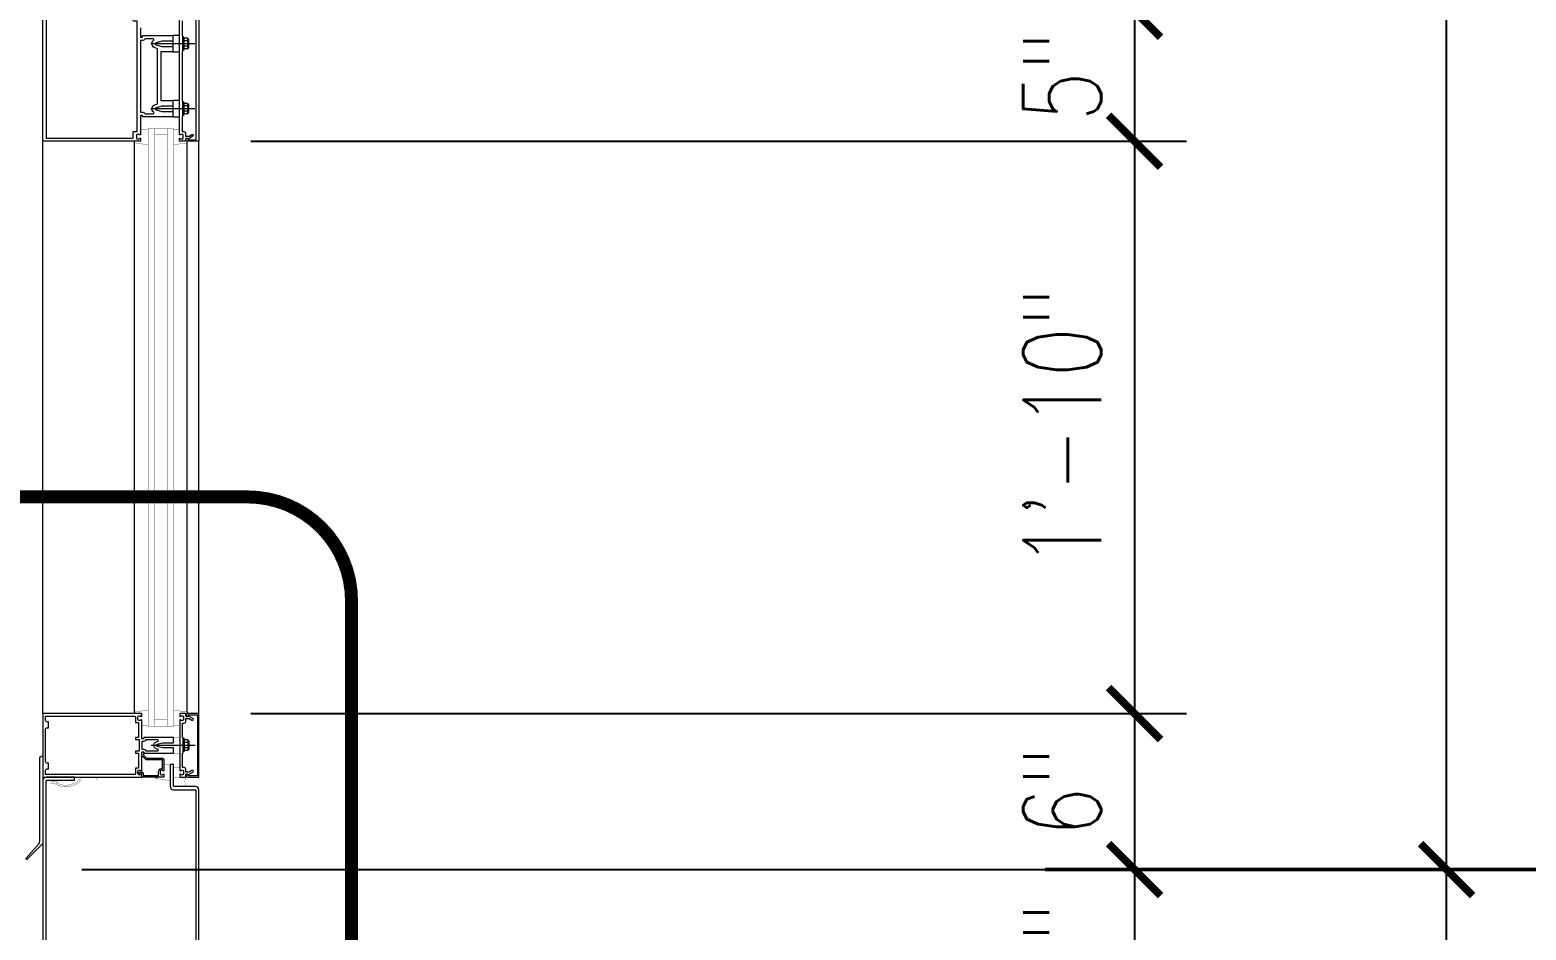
# Model space of a CAD drawing. Header units: inches. Extents: x 3850 to 5846, y -3 to 909.
# Drawn here: x 4793.8 to 4851.4, y 246.7 to 281.3 of the extents above; entities that cross this region are included whole.
import ezdxf

# ---------------------------------------------------------------- set-up
doc = ezdxf.new("R2010")
doc.units = ezdxf.units.IN
doc.header["$LTSCALE"] = 0.5
doc.header["$MEASUREMENT"] = 0
doc.linetypes.add('HIDDEN2', pattern=[0.1875, 0.125, -0.0625])
doc.layers.get('0').update_dxf_attribs({"lineweight": 18})
doc.layers.get('Defpoints').update_dxf_attribs({"color": 140, "lineweight": 18})
for name, color, linetype, lineweight in [('A-Anno-Dims', 211, 'Continuous', 18), ('A-Detl-Fine', 90, 'Continuous', 18), ('A-Detl-Iden', 151, 'Continuous', 25), ('A-Detl-Medm', 31, 'Continuous', 25), ('A-Detl-Thin', 150, 'Continuous', 18), ('A-Detl-Wide', 213, 'Continuous', 50)]:
    doc.layers.add(name, color=color, linetype=linetype, lineweight=lineweight)
doc.styles.add('Arch-Dim', font='romans.shx', dxfattribs={"width": 0.75})
doc.dimstyles.new('Aec-Arch-I-96', dxfattribs={"dimscale": 96, "dimtxt": 0.09375, "dimasz": 0.0625, "dimexe": 0.0625, "dimexo": 0.0625, "dimgap": 0.03125, "dimtad": 1, "dimdec": 4, "dimzin": 3, "dimdsep": 46, "dimlunit": 4, "dimtxsty": 'Arch-Dim', "dimblk": 'ARCHTICK', "dimcen": 0.09375, "dimazin": 2, "dimtfac": 0.75, "dimtdec": 4, "dimtix": 1, "dimtmove": 2, "dimatfit": 2, "dimfxl": 1, "dimtolj": 1, "dimtzin": 0, "dimarcsym": 0})

# ---------------------------------------------------------------- blocks, each defined once
blk = doc.blocks.new('AecDtl_9650C2')
at = {"layer": 'A-Detl-Thin'}
blk.add_lwpolyline([(0.037, 0.588), (0.603, 0.022, 0.414214), (0.647, 0.022), (0.648, 0.023, 0.397145), (0.65, 0.066), (0.157, 0.621, -0.18372), (0.125, 0.704), (0.125, 3.875, 0.414214), (0, 4), (0, 0.677, 0.198912)], format="xyb", close=True, dxfattribs=at)
blk = doc.blocks.new('_ArchTick')
at = {"color": 0, "linetype": 'ByBlock', "const_width": 0.15}
blk.add_lwpolyline([(-0.5, -0.5), (0.5, 0.5)], dxfattribs=at)
blk = doc.blocks.new('*D152')
at = {"layer": 'A-Anno-Dims', "color": 0, "lineweight": -2, "transparency": 16777216}
for p, q in [((4802.32, 249.002), (4850.32, 249.002)), ((4848.32, 57), (4848.32, 249.002)), ((4802.32, 57), (4850.32, 57))]:
    blk.add_line(p, q, dxfattribs=at)
at = {"layer": 'Defpoints', "color": 0, "transparency": 16777216}
for p in [(4800.32, 249.002), (4848.32, 249.002), (4800.32, 57)]:
    blk.add_point(p, dxfattribs=at)
at = {"layer": 'A-Anno-Dims', "color": 0, "lineweight": -2, "transparency": 16777216, "xscale": 2, "yscale": 2, "zscale": 2}
for p, rotation in [((4848.32, 249.002), 90), ((4848.32, 57), 270)]:
    blk.add_blockref('_ArchTick', p, dxfattribs=dict(at, rotation=rotation))
at = {"layer": 'A-Anno-Dims', "color": 0, "transparency": 16777216, "insert": (4845.535, 153.001), "char_height": 3, "attachment_point": 5, "rotation": 90, "style": 'Arch-Dim'}
blk.add_mtext('\\A1;16\'-0"', dxfattribs=at)
blk = doc.blocks.new('*D153')
at = {"layer": 'A-Anno-Dims', "color": 0, "lineweight": -2, "transparency": 16777216}
for p, q in [((4802.32, 409.004), (4850.32, 409.004)), ((4848.32, 249.002), (4848.32, 409.004)), ((4802.32, 249.002), (4850.32, 249.002))]:
    blk.add_line(p, q, dxfattribs=at)
at = {"layer": 'Defpoints', "color": 0, "transparency": 16777216}
for p in [(4800.32, 409.004), (4848.32, 409.004), (4800.32, 249.002)]:
    blk.add_point(p, dxfattribs=at)
at = {"layer": 'A-Anno-Dims', "color": 0, "lineweight": -2, "transparency": 16777216, "xscale": 2, "yscale": 2, "zscale": 2}
for p, rotation in [((4848.32, 409.004), 90), ((4848.32, 249.002), 270)]:
    blk.add_blockref('_ArchTick', p, dxfattribs=dict(at, rotation=rotation))
at = {"layer": 'A-Anno-Dims', "color": 0, "transparency": 16777216, "insert": (4845.535, 329.003), "char_height": 3, "attachment_point": 5, "rotation": 90, "style": 'Arch-Dim'}
blk.add_mtext('\\A1;13\'-4"', dxfattribs=at)
blk = doc.blocks.new('*D157')
at = {"layer": 'A-Anno-Dims', "color": 0, "lineweight": -2, "transparency": 16777216}
for p, q in [((4802.32, 810.25), (4862.321, 810.25)), ((4860.321, 57), (4860.321, 810.25)), ((4802.32, 57), (4862.321, 57))]:
    blk.add_line(p, q, dxfattribs=at)
at = {"layer": 'Defpoints', "color": 0, "transparency": 16777216}
for p in [(4800.32, 810.25), (4860.321, 810.25), (4800.32, 57)]:
    blk.add_point(p, dxfattribs=at)
at = {"layer": 'A-Anno-Dims', "color": 0, "lineweight": -2, "transparency": 16777216, "xscale": 2, "yscale": 2, "zscale": 2}
for p, rotation in [((4860.321, 810.25), 90), ((4860.321, 57), 270)]:
    blk.add_blockref('_ArchTick', p, dxfattribs=dict(at, rotation=rotation))
at = {"layer": 'A-Anno-Dims', "color": 0, "transparency": 16777216, "insert": (4856.696, 433.625), "char_height": 3, "attachment_point": 5, "rotation": 90, "style": 'Arch-Dim'}
blk.add_mtext('\\A1;62\'-9{\\H0.750000x;\\S1/4;}"', dxfattribs=at)
blk = doc.blocks.new('*D162')
at = {"layer": 'A-Detl-Wide', "color": 0, "lineweight": -2, "transparency": 16777216}
for p, q in [((4802.32, 356.003), (4838.32, 356.003)), ((4836.32, 356.003), (4836.32, 282)), ((4802.32, 282), (4838.32, 282))]:
    blk.add_line(p, q, dxfattribs=at)
at = {"layer": 'Defpoints', "color": 0, "transparency": 16777216}
for p in [(4800.32, 356.003), (4800.32, 282), (4836.32, 282)]:
    blk.add_point(p, dxfattribs=at)
at = {"layer": 'A-Detl-Wide', "color": 0, "lineweight": -2, "transparency": 16777216, "xscale": 2, "yscale": 2, "zscale": 2}
for p, rotation in [((4836.32, 356.003), 90), ((4836.32, 282), 270)]:
    blk.add_blockref('_ArchTick', p, dxfattribs=dict(at, rotation=rotation))
at = {"layer": 'A-Detl-Wide', "color": 0, "transparency": 16777216, "insert": (4833.534, 319.001), "char_height": 3, "attachment_point": 5, "rotation": 90, "style": 'Arch-Dim'}
blk.add_mtext('\\A1;6\'-2"', dxfattribs=at)
blk = doc.blocks.new('*D163')
at = {"layer": 'A-Detl-Wide', "color": 0, "lineweight": -2, "transparency": 16777216}
for p, q in [((4836.32, 282), (4836.32, 284)), ((4802.32, 282), (4838.32, 282)), ((4836.32, 282), (4836.32, 277)), ((4802.32, 277), (4838.32, 277)), ((4836.32, 277), (4836.32, 275))]:
    blk.add_line(p, q, dxfattribs=at)
at = {"layer": 'Defpoints', "color": 0, "transparency": 16777216}
for p in [(4800.32, 282), (4800.32, 277), (4836.32, 277)]:
    blk.add_point(p, dxfattribs=at)
at = {"layer": 'A-Detl-Wide', "color": 0, "lineweight": -2, "transparency": 16777216, "xscale": 2, "yscale": 2, "zscale": 2}
for p, rotation in [((4836.32, 282), 270), ((4836.32, 277), 90)]:
    blk.add_blockref('_ArchTick', p, dxfattribs=dict(at, rotation=rotation))
at = {"layer": 'A-Detl-Wide', "color": 0, "transparency": 16777216, "insert": (4833.534, 279.5), "char_height": 3, "attachment_point": 5, "rotation": 90, "style": 'Arch-Dim'}
blk.add_mtext('\\A1;5"', dxfattribs=at)
blk = doc.blocks.new('*D164')
at = {"layer": 'A-Detl-Wide', "color": 0, "lineweight": -2, "transparency": 16777216}
for p, q in [((4802.32, 277), (4838.32, 277)), ((4836.32, 277), (4836.32, 255)), ((4802.32, 255), (4838.32, 255))]:
    blk.add_line(p, q, dxfattribs=at)
at = {"layer": 'Defpoints', "color": 0, "transparency": 16777216}
for p in [(4800.32, 277), (4800.32, 255), (4836.32, 255)]:
    blk.add_point(p, dxfattribs=at)
at = {"layer": 'A-Detl-Wide', "color": 0, "lineweight": -2, "transparency": 16777216, "xscale": 2, "yscale": 2, "zscale": 2}
for p, rotation in [((4836.32, 277), 90), ((4836.32, 255), 270)]:
    blk.add_blockref('_ArchTick', p, dxfattribs=dict(at, rotation=rotation))
at = {"layer": 'A-Detl-Wide', "color": 0, "transparency": 16777216, "insert": (4833.534, 266), "char_height": 3, "attachment_point": 5, "rotation": 90, "style": 'Arch-Dim'}
blk.add_mtext('\\A1;1\'-10"', dxfattribs=at)
blk = doc.blocks.new('*D165')
at = {"layer": 'A-Detl-Wide', "color": 0, "lineweight": -2, "transparency": 16777216}
for p, q in [((4802.32, 255), (4838.32, 255)), ((4836.32, 255), (4836.32, 249.003)), ((4795.819, 249.003), (4838.32, 249.003))]:
    blk.add_line(p, q, dxfattribs=at)
at = {"layer": 'Defpoints', "color": 0, "transparency": 16777216}
for p in [(4800.32, 255), (4793.819, 249.003), (4836.32, 249.003)]:
    blk.add_point(p, dxfattribs=at)
at = {"layer": 'A-Detl-Wide', "color": 0, "lineweight": -2, "transparency": 16777216, "xscale": 2, "yscale": 2, "zscale": 2}
for p, rotation in [((4836.32, 255), 90), ((4836.32, 249.003), 270)]:
    blk.add_blockref('_ArchTick', p, dxfattribs=dict(at, rotation=rotation))
at = {"layer": 'A-Detl-Wide', "color": 0, "transparency": 16777216, "insert": (4833.534, 252.001), "char_height": 3, "attachment_point": 5, "rotation": 90, "style": 'Arch-Dim'}
blk.add_mtext('\\A1;6"', dxfattribs=at)
blk = doc.blocks.new('*D166')
at = {"layer": 'A-Detl-Wide', "color": 0, "lineweight": -2, "transparency": 16777216}
for p, q in [((4795.819, 249.003), (4838.32, 249.003)), ((4836.32, 249.003), (4836.32, 243)), ((4802.32, 243), (4838.32, 243))]:
    blk.add_line(p, q, dxfattribs=at)
at = {"layer": 'Defpoints', "color": 0, "transparency": 16777216}
for p in [(4793.819, 249.003), (4800.32, 243), (4836.32, 243)]:
    blk.add_point(p, dxfattribs=at)
at = {"layer": 'A-Detl-Wide', "color": 0, "lineweight": -2, "transparency": 16777216, "xscale": 2, "yscale": 2, "zscale": 2}
for p, rotation in [((4836.32, 249.003), 90), ((4836.32, 243), 270)]:
    blk.add_blockref('_ArchTick', p, dxfattribs=dict(at, rotation=rotation))
at = {"layer": 'A-Detl-Wide', "color": 0, "transparency": 16777216, "insert": (4833.534, 246.001), "char_height": 3, "attachment_point": 5, "rotation": 90, "style": 'Arch-Dim'}
blk.add_mtext('\\A1;6"', dxfattribs=at)

msp = doc.modelspace()

# ---------------------------------------------------------------- linework, layer by layer
at = {"layer": 'A-Detl-Fine'}
for p, q in [((4799.73896, 281.00679), (4799.69896, 281.00679)), ((4799.69896, 281.00679), (4799.69896, 280.50679)), ((4799.73896, 281.00679), (4799.73896, 280.50679)), ((4799.87864, 280.9597), (4799.73896, 280.9597)), ((4799.90127, 280.94338), (4799.88257, 280.94338)), ((4799.88257, 280.94338), (4799.88257, 280.57019)), ((4799.91357, 280.90897), (4799.91357, 280.6046)), ((4800.16468, 280.74998), (4798.47087, 280.74998)), ((4799.73896, 280.50679), (4799.69896, 280.50679)), ((4799.87864, 280.85825), (4799.73896, 280.85825)), ((4799.87864, 280.65533), (4799.73896, 280.65533)), ((4799.87864, 280.55387), (4799.73896, 280.55387)), ((4799.90127, 280.57019), (4799.88257, 280.57019)), ((4800.16468, 278.24998), (4798.47087, 278.24998)), ((4799.73896, 278.50679), (4799.69896, 278.50679)), ((4799.69896, 278.50679), (4799.69896, 278.00679)), ((4799.73896, 278.50679), (4799.73896, 278.00679)), ((4799.87864, 278.4597), (4799.73896, 278.4597)), ((4799.87864, 278.35825), (4799.73896, 278.35825)), ((4799.87864, 278.15533), (4799.73896, 278.15533)), ((4799.87864, 278.05387), (4799.73896, 278.05387)), ((4799.88257, 278.44338), (4799.88257, 278.07019)), ((4799.90127, 278.44338), (4799.88257, 278.44338)), ((4799.90127, 278.07019), (4799.88257, 278.07019)), ((4799.91357, 278.40897), (4799.91357, 278.1046)), ((4799.73896, 278.00679), (4799.69896, 278.00679)), ((4797.83788, 255.05899), (4797.83827, 276.94097)), ((4797.83827, 276.94097), (4797.83827, 276.99998)), ((4799.87002, 255.05899), (4799.87041, 276.94097)), ((4799.87041, 276.94097), (4799.87041, 277.00176)), ((4797.83788, 255.05899), (4797.83788, 254.99998)), ((4799.87002, 255.05899), (4799.87002, 254.9982)), ((4799.75564, 254.03525), (4799.71564, 254.03525)), ((4799.71564, 254.03525), (4799.71564, 253.53525)), ((4799.75564, 254.03525), (4799.75564, 253.53525)), ((4799.89532, 253.98816), (4799.75564, 253.98816)), ((4799.89532, 253.88671), (4799.75564, 253.88671)), ((4799.89925, 253.97184), (4799.89925, 253.59865)), ((4799.91795, 253.97184), (4799.89925, 253.97184)), ((4799.93025, 253.93743), (4799.93025, 253.63306)), ((4800.18136, 253.77844), (4798.48755, 253.77844)), ((4799.75564, 253.53525), (4799.71564, 253.53525)), ((4799.89532, 253.68379), (4799.75564, 253.68379)), ((4799.89532, 253.58233), (4799.75564, 253.58233)), ((4799.91795, 253.59865), (4799.89925, 253.59865)), ((4798.69294, 252.49791), (4798.69294, 252.55655))]:
    msp.add_line(p, q, dxfattribs=at)
for points in [[(4799.57017, 281.06298), (4799.32017, 281.06298), (4799.32017, 280.43698), (4799.57017, 280.43698)], [(4799.57017, 278.56298), (4799.32017, 278.56298), (4799.32017, 277.93698), (4799.57017, 277.93698)]]:
    msp.add_lwpolyline(points, close=True, dxfattribs=at)
at = {"layer": 'A-Detl-Fine', "const_width": 0.01111}
for points in [[(4798.12166, 277.46867), (4798.36597, 277.46867)], [(4799.58702, 277.46867), (4799.3427, 277.46867)], [(4798.36597, 276.86619), (4797.83827, 276.94097)], [(4799.3427, 276.86619), (4799.87041, 276.94097)], [(4798.36558, 255.13377), (4797.83788, 255.05899)], [(4799.34231, 255.13377), (4799.87002, 255.05899)], [(4798.12127, 254.53129), (4798.36558, 254.53129)], [(4799.58663, 254.53129), (4799.34231, 254.53129)], [(4799.34256, 254.08431), (4799.58685, 254.08431)], [(4799.58685, 253.47257), (4799.34256, 253.47257)], [(4798.97633, 253.02561), (4799.22064, 253.02561)], [(4799.5871, 252.90911), (4799.34278, 252.90911)], [(4794.62129, 252.34039), (4794.6241, 252.35311), (4794.63178, 252.36332), (4794.64319, 252.36951)], [(4794.65159, 252.31008), (4794.63632, 252.31423), (4794.62544, 252.32511), (4794.62129, 252.34039)], [(4794.64318, 252.36951), (4794.90816, 252.43529)], [(4794.65775, 252.31068), (4794.65576, 252.31037), (4794.65367, 252.31016), (4794.65159, 252.31008)], [(4794.73071, 252.32881), (4794.65778, 252.3107)], [(4795.19628, 252.18433), (4795.12598, 252.18762), (4795.05591, 252.19726), (4794.98667, 252.2129), (4794.9189, 252.23423), (4794.8532, 252.26089), (4794.79021, 252.29255), (4794.73052, 252.32888)], [(4795.19628, 252.24492), (4795.11787, 252.24913), (4795.04032, 252.26148), (4794.96448, 252.28155), (4794.89121, 252.3089), (4794.82137, 252.34311)], [(4794.9165, 252.41829), (4794.82231, 252.34302)], [(4794.90816, 252.43527), (4794.90898, 252.43544), (4794.90984, 252.43556), (4794.91068, 252.43561)], [(4794.91068, 252.43561), (4794.91554, 252.43429), (4794.919, 252.43083), (4794.92031, 252.42598)], [(4794.92031, 252.42598), (4794.91985, 252.42305), (4794.91853, 252.42042), (4794.91648, 252.41831)], [(4795.76161, 252.49486), (4795.71686, 252.44954), (4795.66854, 252.40831), (4795.61701, 252.37132), (4795.56262, 252.33875), (4795.50573, 252.31075), (4795.4467, 252.28748), (4795.38588, 252.2691), (4795.32363, 252.25577), (4795.26031, 252.24766), (4795.19628, 252.24492)], [(4795.8098, 252.45736), (4795.76597, 252.41263), (4795.71879, 252.3714), (4795.66859, 252.33384), (4795.61568, 252.3001), (4795.56039, 252.27034), (4795.50302, 252.24472), (4795.4439, 252.22341), (4795.38335, 252.20655), (4795.32169, 252.19432), (4795.25922, 252.18686), (4795.19628, 252.18433)], [(4795.41901, 252.49634), (4795.41901, 252.52664)], [(4795.76182, 252.49634), (4795.41901, 252.49634)], [(4795.44931, 252.55692), (4795.43404, 252.55278), (4795.42317, 252.5419), (4795.41903, 252.52664)], [(4795.44931, 252.55692), (4796.39623, 252.55692)], [(4796.39623, 252.45919), (4795.80989, 252.45919)], [(4796.39623, 252.55692), (4796.39623, 252.45919)], [(4798.69294, 252.55655), (4798.80593, 252.55655)], [(4799.22064, 252.42311), (4798.69294, 252.49791)], [(4799.34278, 252.5573), (4799.5871, 252.5573)], [(4799.7834, 252.37798), (4799.78614, 252.44095), (4799.79437, 252.50331), (4799.80809, 252.56446)], [(4799.80809, 252.1915), (4799.79437, 252.25265), (4799.78614, 252.31501), (4799.7834, 252.37798)]]:
    msp.add_lwpolyline(points, dxfattribs=at)
at = {"layer": 'A-Detl-Fine', "linetype": 'Continuous', "const_width": 0.01111}
for points in [[(4799.34256, 254.02324), (4799.34256, 254.08431)], [(4799.34256, 253.47257), (4799.34256, 253.53366)]]:
    msp.add_lwpolyline(points, dxfattribs=at)
at = {"layer": 'A-Detl-Fine'}
for centre, radius, start, end in [((4799.85926, 280.90897), 0.05431, 290.9107, 69.0893), ((4799.74872, 280.75679), 0.16485, 322.0123, 37.9877), ((4799.85926, 280.6046), 0.05431, 290.9107, 69.0893), ((4799.85926, 278.40897), 0.05431, 290.9107, 69.0893), ((4799.74872, 278.25679), 0.16485, 322.0123, 37.9877), ((4799.85926, 278.1046), 0.05431, 290.9107, 69.0893), ((4799.87594, 253.93743), 0.05431, 290.9107, 69.0893), ((4799.7654, 253.78525), 0.16485, 322.0123, 37.9877), ((4799.87594, 253.63306), 0.05431, 290.9107, 69.0893)]:
    msp.add_arc(centre, radius, start, end, dxfattribs=at)
at = {"layer": 'A-Detl-Iden', "linetype": 'HIDDEN2', "const_width": 0.5, "flags": 128}
msp.add_lwpolyline([(4672.31991, 188.24998, 0.41421356), (4676.31991, 184.24998), (4802.19168, 184.24998, 0.41421356), (4806.19168, 188.24998), (4806.19168, 259.32914, 0.41421356), (4802.19168, 263.32914), (4676.31991, 263.32914, 0.41421356), (4672.31991, 259.32914)], format="xyb", close=True, dxfattribs=at)
at = {"layer": 'A-Detl-Medm', "linetype": 'Continuous', "const_width": 0.01111}
for points in [[(4798.36573, 277.48859), (4798.36534, 254.51137)], [(4798.36573, 277.48859), (4799.34295, 277.48859)], [(4798.61002, 277.48859), (4798.60944, 254.51137)], [(4799.09805, 254.51137), (4799.09863, 277.48859)], [(4799.34236, 254.51137), (4799.34295, 277.48859)], [(4798.61002, 277.2443), (4799.09863, 277.2443)], [(4798.36534, 254.51137), (4799.34256, 254.51137)], [(4798.60963, 254.75567), (4799.09824, 254.75567)]]:
    msp.add_lwpolyline(points, dxfattribs=at)
at = {"layer": 'A-Detl-Thin'}
for p, q in [((4794.31946, 254.99998), (4794.32, 276.99969)), ((4799.88629, 277.00002), (4799.85672, 277.00803)), ((4799.88629, 276.99998), (4799.88629, 277.00002)), ((4800.31978, 254.99998), (4800.32017, 276.99998)), ((4798.10149, 254.99998), (4794.31963, 254.99998)), ((4794.31963, 254.99998), (4794.31963, 252.55692)), ((4798.10149, 254.99994), (4798.10149, 254.99998)), ((4798.11134, 254.99728), (4798.10149, 254.99994)), ((4799.8859, 254.99994), (4799.85633, 254.99193)), ((4800.31978, 254.99998), (4799.8859, 254.99998)), ((4799.8859, 254.99998), (4799.8859, 254.99994)), ((4800.31978, 252.55692), (4800.31978, 254.99998)), ((4794.41736, 254.7459), (4794.41736, 254.90225)), ((4794.41736, 254.90225), (4797.84742, 254.90225)), ((4794.4174, 254.7459), (4794.41736, 254.7459)), ((4794.42538, 254.71632), (4794.4174, 254.7459)), ((4794.4174, 254.39897), (4794.42538, 254.42856)), ((4794.44641, 254.69528), (4794.42538, 254.71632)), ((4794.42538, 254.42856), (4794.44641, 254.44959)), ((4794.476, 254.68728), (4794.44641, 254.69528)), ((4794.44641, 254.44959), (4794.476, 254.45759)), ((4794.476, 254.68726), (4794.476, 254.68728)), ((4794.53463, 254.68726), (4794.476, 254.68726)), ((4794.476, 254.45759), (4794.476, 254.45761)), ((4794.476, 254.45761), (4794.53463, 254.45761)), ((4794.53463, 254.45761), (4794.53463, 254.68726)), ((4797.84742, 254.90225), (4797.84742, 254.90223)), ((4797.84742, 254.90223), (4797.8622, 254.89824)), ((4797.8622, 254.89824), (4797.87272, 254.88773)), ((4797.87272, 254.88773), (4797.87671, 254.87294)), ((4797.87671, 254.87294), (4797.87673, 254.87294)), ((4797.87673, 254.87294), (4797.87673, 254.6726)), ((4797.87673, 254.6726), (4797.87674, 254.6726)), ((4797.87674, 254.6726), (4797.87942, 254.66275)), ((4797.87942, 254.66275), (4797.88642, 254.65575)), ((4797.88642, 254.65575), (4797.89627, 254.65309)), ((4797.89627, 254.65309), (4797.89627, 254.65305)), ((4797.89627, 254.65305), (4797.99888, 254.65305)), ((4797.97445, 254.78108), (4797.97445, 254.86707)), ((4797.97445, 254.86707), (4797.97447, 254.86707)), ((4797.97447, 254.78108), (4797.97445, 254.78108)), ((4797.97447, 254.86707), (4797.98112, 254.89172)), ((4797.98112, 254.75642), (4797.97447, 254.78108)), ((4797.98112, 254.89172), (4797.99865, 254.90926)), ((4797.99865, 254.73889), (4797.98112, 254.75642)), ((4797.99865, 254.90926), (4798.02331, 254.91592)), ((4798.02331, 254.73223), (4797.99865, 254.73889)), ((4797.99888, 254.65305), (4797.99888, 254.08431)), ((4798.02331, 254.91592), (4798.03358, 254.91592)), ((4798.02331, 254.73221), (4798.02331, 254.73223)), ((4798.03358, 254.73221), (4798.02331, 254.73221)), ((4798.03358, 254.91592), (4798.03358, 254.9159)), ((4798.03358, 254.9159), (4798.05648, 254.91289)), ((4798.0336, 254.73223), (4798.03358, 254.73221)), ((4798.05652, 254.73526), (4798.0336, 254.73223)), ((4798.05648, 254.91289), (4798.07764, 254.90409)), ((4798.07769, 254.74407), (4798.05652, 254.73526)), ((4798.07764, 254.90409), (4798.09594, 254.88998)), ((4798.09599, 254.75821), (4798.07769, 254.74407)), ((4798.09594, 254.88998), (4798.09599, 254.89)), ((4798.09599, 254.89), (4798.10658, 254.88564)), ((4798.10658, 254.7625), (4798.09599, 254.75815)), ((4798.09599, 254.75815), (4798.09599, 254.75821)), ((4798.10658, 254.88564), (4798.11657, 254.88977)), ((4798.11657, 254.75838), (4798.10658, 254.7625)), ((4798.11834, 254.99028), (4798.11134, 254.99728)), ((4798.11657, 254.88977), (4798.121, 254.9003)), ((4798.121, 254.74785), (4798.11657, 254.75838)), ((4798.121, 254.98043), (4798.11834, 254.99028)), ((4798.12104, 254.98043), (4798.121, 254.98043)), ((4798.121, 254.9003), (4798.12104, 254.9003)), ((4798.12104, 254.74785), (4798.121, 254.74785)), ((4798.12104, 254.9003), (4798.12104, 254.98043)), ((4798.12104, 254.40387), (4798.12104, 254.74785)), ((4799.82728, 254.94134), (4799.82726, 254.94134)), ((4799.82726, 254.94134), (4799.82726, 254.9218)), ((4799.82726, 254.9218), (4799.8273, 254.9218)), ((4799.8353, 254.97091), (4799.82728, 254.94134)), ((4799.8273, 254.9218), (4799.83263, 254.90208)), ((4799.83263, 254.90208), (4799.84664, 254.88807)), ((4799.85633, 254.99193), (4799.8353, 254.97091)), ((4799.84664, 254.88807), (4799.86635, 254.88274)), ((4799.86635, 254.88274), (4799.88606, 254.88808)), ((4799.88606, 254.88808), (4799.90007, 254.90209)), ((4799.90007, 254.90209), (4799.90541, 254.9218)), ((4799.90541, 254.9218), (4799.90542, 254.9218)), ((4799.90542, 254.9218), (4799.90542, 254.9511)), ((4799.90542, 254.9511), (4800.26114, 254.9511)), ((4800.26114, 254.9511), (4800.26114, 252.60578)), ((4794.41736, 253.15791), (4794.41736, 254.39897)), ((4794.41736, 254.39897), (4794.4174, 254.39897)), ((4797.87676, 254.06477), (4797.87673, 254.06477)), ((4797.87673, 254.06477), (4797.87673, 254.02567)), ((4797.87673, 254.02567), (4797.87674, 254.02567)), ((4797.87674, 254.02567), (4797.87942, 254.01583)), ((4797.87943, 254.07461), (4797.87676, 254.06477)), ((4797.87942, 254.01583), (4797.88642, 254.00883)), ((4797.88642, 254.08162), (4797.87943, 254.07461)), ((4797.89627, 254.08429), (4797.88642, 254.08162)), ((4797.88642, 254.00883), (4797.89627, 254.00617)), ((4797.99888, 254.08431), (4797.89627, 254.08431)), ((4797.89627, 254.08431), (4797.89627, 254.08429)), ((4797.89627, 254.00617), (4797.89627, 254.00615)), ((4797.89627, 254.00615), (4798.02331, 254.00615)), ((4798.02331, 254.00615), (4798.02331, 253.55076)), ((4798.10638, 254.38921), (4798.12104, 254.40387)), ((4798.12104, 254.37455), (4798.10638, 254.38921)), ((4798.12104, 254.03546), (4798.12104, 254.37455)), ((4798.12237, 254.03053), (4798.12104, 254.03546)), ((4798.18553, 253.92796), (4798.12104, 253.92796)), ((4798.12104, 253.92796), (4798.12104, 253.62894)), ((4798.12588, 254.02703), (4798.12237, 254.03053)), ((4798.1308, 254.02569), (4798.12588, 254.02703)), ((4798.1308, 254.02567), (4798.1308, 254.02569)), ((4798.18553, 254.02567), (4798.1308, 254.02567)), ((4798.19046, 254.02703), (4798.18553, 254.02571)), ((4798.18553, 254.02571), (4798.18553, 254.02567)), ((4798.18557, 253.92798), (4798.18553, 253.92796)), ((4798.22426, 253.93518), (4798.18557, 253.92798)), ((4798.19396, 254.03053), (4798.19046, 254.02703)), ((4798.19528, 254.03546), (4798.19396, 254.03053)), ((4798.1953, 254.03546), (4798.19528, 254.03546)), ((4798.19531, 254.07455), (4798.1953, 254.07455)), ((4798.1953, 254.07455), (4798.1953, 254.03546)), ((4798.19666, 254.07947), (4798.19531, 254.07455)), ((4798.20016, 254.08297), (4798.19666, 254.07947)), ((4798.20508, 254.08431), (4798.20016, 254.08297)), ((4799.34256, 254.08431), (4798.20508, 254.08431)), ((4798.2573, 253.95543), (4798.22426, 253.93518)), ((4798.28128, 253.98664), (4798.2573, 253.95543)), ((4798.28128, 253.9866), (4798.28128, 253.98664)), ((4798.73422, 253.9866), (4798.28128, 253.9866)), ((4798.58243, 253.8033), (4798.59934, 253.85022)), ((4798.59934, 253.85022), (4798.63317, 253.88879)), ((4798.63317, 253.88879), (4798.68392, 253.91343)), ((4798.68391, 253.91345), (4798.7418, 253.92895)), ((4798.68392, 253.91343), (4798.68391, 253.91345)), ((4798.70921, 253.81905), (4798.92235, 253.87617)), ((4798.73422, 253.98656), (4798.73422, 253.9866)), ((4798.75876, 253.9736), (4798.73422, 253.98656)), ((4798.7418, 253.92895), (4798.74181, 253.92897)), ((4798.74181, 253.92897), (4798.76216, 253.94786)), ((4798.76216, 253.94786), (4798.75876, 253.9736)), ((4798.92235, 253.87617), (4799.34256, 253.87617)), ((4799.34256, 254.04522), (4799.34256, 254.08431)), ((4799.35722, 254.03057), (4799.34256, 254.04522)), ((4799.34256, 254.01591), (4799.35722, 254.03057)), ((4799.34256, 253.94457), (4799.34256, 254.01591)), ((4799.35722, 253.92991), (4799.34256, 253.94457)), ((4799.34256, 253.91526), (4799.35722, 253.92991)), ((4799.34256, 253.87617), (4799.34256, 253.91526)), ((4797.87676, 253.53121), (4797.87673, 253.53121)), ((4797.87673, 253.53121), (4797.87673, 253.49212)), ((4797.87673, 253.49212), (4797.87674, 253.49212)), ((4797.87674, 253.49212), (4797.87942, 253.48227)), ((4797.87943, 253.54106), (4797.87676, 253.53121)), ((4797.87942, 253.48227), (4797.88642, 253.47527)), ((4797.88642, 253.54806), (4797.87943, 253.54106)), ((4797.89627, 253.55074), (4797.88642, 253.54806)), ((4797.88642, 253.47527), (4797.89627, 253.47261)), ((4798.02331, 253.55076), (4797.89627, 253.55076)), ((4797.89627, 253.55076), (4797.89627, 253.55074)), ((4797.89627, 253.47261), (4797.89627, 253.47257)), ((4797.89627, 253.47257), (4797.99888, 253.47257)), ((4797.99888, 253.47257), (4797.99888, 252.90383)), ((4798.12104, 253.62894), (4798.18553, 253.62894)), ((4798.12104, 253.52144), (4798.12237, 253.52637)), ((4798.12104, 253.18234), (4798.12104, 253.52144)), ((4798.12237, 253.52637), (4798.12588, 253.52987)), ((4798.12588, 253.52987), (4798.1308, 253.53121)), ((4798.12884, 253.40417), (4798.12884, 253.51166)), ((4798.12884, 253.51166), (4798.12886, 253.51166)), ((4798.12886, 253.40417), (4798.12884, 253.40417)), ((4798.12886, 253.51166), (4798.13153, 253.52151)), ((4798.13086, 253.38896), (4798.12886, 253.40417)), ((4798.1308, 253.53121), (4798.18553, 253.53121)), ((4798.13669, 253.3749), (4798.13086, 253.38896)), ((4798.13153, 253.52151), (4798.13853, 253.52852)), ((4798.14603, 253.36272), (4798.13669, 253.3749)), ((4798.13853, 253.52852), (4798.14838, 253.53119)), ((4798.14603, 253.3627), (4798.14603, 253.36272)), ((4798.26817, 253.24056), (4798.14603, 253.3627)), ((4798.14838, 253.53119), (4798.14838, 253.53121)), ((4798.14838, 253.53121), (4798.16793, 253.53121)), ((4798.16793, 253.53121), (4798.16793, 253.53117)), ((4798.16793, 253.53117), (4798.17778, 253.52851)), ((4798.17778, 253.52851), (4798.18478, 253.52151)), ((4798.18478, 253.52151), (4798.18744, 253.51166)), ((4798.18553, 253.62894), (4798.18551, 253.62892)), ((4798.18551, 253.62892), (4798.22421, 253.62175)), ((4798.18553, 253.53121), (4798.18553, 253.53119)), ((4798.18553, 253.53119), (4798.19046, 253.52987)), ((4798.18744, 253.51166), (4798.18748, 253.51166)), ((4798.18748, 253.51166), (4798.18748, 253.40417)), ((4798.18748, 253.40417), (4798.30964, 253.28201)), ((4798.19046, 253.52987), (4798.19396, 253.52637)), ((4798.19396, 253.52637), (4798.19528, 253.52144)), ((4798.19528, 253.52144), (4798.1953, 253.52144)), ((4798.1953, 253.52144), (4798.1953, 253.48235)), ((4798.1953, 253.48235), (4798.19531, 253.48235)), ((4798.19531, 253.48235), (4798.19666, 253.47743)), ((4798.19666, 253.47743), (4798.20016, 253.47394)), ((4798.20016, 253.47394), (4798.20508, 253.47261)), ((4798.20508, 253.47261), (4798.20508, 253.47257)), ((4798.20508, 253.47257), (4799.34256, 253.47257)), ((4798.22421, 253.62175), (4798.25726, 253.60153)), ((4798.25726, 253.60153), (4798.28126, 253.57034)), ((4798.28126, 253.57034), (4798.28128, 253.5703)), ((4798.28128, 253.5703), (4798.73422, 253.5703)), ((4798.30964, 253.28201), (4798.91747, 253.28201)), ((4798.58243, 253.75359), (4798.58243, 253.8033)), ((4798.59934, 253.70666), (4798.58243, 253.75359)), ((4798.63317, 253.66809), (4798.59934, 253.70666)), ((4798.68392, 253.64345), (4798.63317, 253.66809)), ((4798.68152, 253.79552), (4798.70921, 253.81903)), ((4798.68152, 253.76136), (4798.68152, 253.79552)), ((4798.70921, 253.73785), (4798.68152, 253.76136)), ((4798.7418, 253.62793), (4798.68391, 253.64345)), ((4798.68391, 253.64345), (4798.68392, 253.64345)), ((4798.70921, 253.81903), (4798.70921, 253.81905)), ((4798.70921, 253.73783), (4798.70921, 253.73785)), ((4798.92235, 253.68073), (4798.70921, 253.73783)), ((4798.73422, 253.57032), (4798.75877, 253.58329)), ((4798.73422, 253.5703), (4798.73422, 253.57032)), ((4798.7418, 253.62791), (4798.7418, 253.62793)), ((4798.76215, 253.60904), (4798.7418, 253.62791)), ((4798.75877, 253.58329), (4798.76215, 253.60904)), ((4798.91747, 253.28201), (4798.91747, 253.28199)), ((4798.91747, 253.28199), (4798.94704, 253.27401)), ((4799.34256, 253.68073), (4798.92235, 253.68073)), ((4798.94704, 253.27401), (4798.96807, 253.25299)), ((4799.34256, 253.64164), (4799.34256, 253.68073)), ((4799.35722, 253.62697), (4799.34256, 253.64164)), ((4799.34256, 253.61231), (4799.35722, 253.62697)), ((4799.34256, 253.54099), (4799.34256, 253.61231)), ((4799.35722, 253.52633), (4799.34256, 253.54099)), ((4799.34256, 253.51166), (4799.35722, 253.52633)), ((4799.34256, 253.47257), (4799.34256, 253.51166)), ((4794.4174, 253.15791), (4794.41736, 253.15791)), ((4794.41736, 252.65465), (4794.41736, 252.811)), ((4794.41736, 252.811), (4794.4174, 252.811)), ((4794.42538, 253.12833), (4794.4174, 253.15791)), ((4794.4174, 252.811), (4794.42538, 252.84058)), ((4794.44641, 253.10729), (4794.42538, 253.12833)), ((4794.42538, 252.84058), (4794.44641, 252.86162)), ((4794.476, 253.09929), (4794.44641, 253.10729)), ((4794.44641, 252.86162), (4794.476, 252.86962)), ((4794.476, 253.09927), (4794.476, 253.09929)), ((4794.53463, 253.09927), (4794.476, 253.09927)), ((4794.476, 252.86962), (4794.476, 252.86964)), ((4794.476, 252.86964), (4794.53463, 252.86964)), ((4794.53463, 252.86964), (4794.53463, 253.09927)), ((4797.87676, 252.88428), (4797.87673, 252.88428)), ((4797.87673, 252.88428), (4797.87673, 252.68396)), ((4797.87943, 252.89413), (4797.87676, 252.88428)), ((4797.88642, 252.90114), (4797.87943, 252.89413)), ((4797.89627, 252.90381), (4797.88642, 252.90114)), ((4797.99888, 252.90383), (4797.89627, 252.90383)), ((4797.89627, 252.90383), (4797.89627, 252.90381)), ((4797.97445, 252.68981), (4797.97445, 252.77582)), ((4797.97445, 252.77582), (4797.97447, 252.77582)), ((4797.97447, 252.77582), (4797.98112, 252.80048)), ((4797.98112, 252.80048), (4797.99865, 252.81801)), ((4797.99395, 252.71917), (4798.0017, 252.74002)), ((4798.00418, 252.69793), (4797.99395, 252.71917)), ((4797.99865, 252.81801), (4798.02331, 252.82467)), ((4798.0017, 252.74002), (4798.02331, 252.74943)), ((4798.00416, 252.69792), (4798.00418, 252.69793)), ((4798.04794, 252.66015), (4798.00416, 252.69792)), ((4798.02331, 252.82467), (4798.03358, 252.82467)), ((4798.02331, 252.74943), (4798.12104, 252.74943)), ((4798.03358, 252.82467), (4798.03358, 252.82466)), ((4798.03358, 252.82466), (4798.05648, 252.82164)), ((4798.05648, 252.82164), (4798.07764, 252.81284)), ((4798.07764, 252.81284), (4798.09594, 252.79873)), ((4798.09594, 252.79873), (4798.09599, 252.79873)), ((4798.09599, 252.79873), (4798.10658, 252.79438)), ((4798.10638, 253.16769), (4798.12104, 253.18234)), ((4798.12104, 253.15303), (4798.10638, 253.16769)), ((4798.10658, 252.79438), (4798.11657, 252.7985)), ((4798.11657, 252.7985), (4798.121, 252.80904)), ((4798.121, 252.80904), (4798.12104, 252.80904)), ((4798.12104, 252.80904), (4798.12104, 253.15303)), ((4798.12104, 252.74943), (4798.12104, 252.74941)), ((4798.12104, 252.74941), (4798.15062, 252.74143)), ((4798.15062, 252.74143), (4798.17165, 252.7204)), ((4798.17165, 252.7204), (4798.17964, 252.69083)), ((4798.26819, 253.24056), (4798.26817, 253.24056)), ((4798.28037, 253.23122), (4798.26819, 253.24056)), ((4798.29443, 253.2254), (4798.28037, 253.23122)), ((4798.30964, 253.22339), (4798.29443, 253.2254)), ((4798.91747, 253.22339), (4798.30964, 253.22339)), ((4798.77088, 252.61556), (4798.77088, 252.77582)), ((4798.77088, 252.77582), (4798.7709, 252.77582)), ((4798.7709, 252.77582), (4798.78555, 252.83007)), ((4798.78555, 252.83007), (4798.82412, 252.86864)), ((4798.82412, 252.86864), (4798.87838, 252.8833)), ((4798.82954, 252.77582), (4798.82952, 252.77582)), ((4798.82952, 252.77582), (4798.82952, 252.68981)), ((4798.83621, 252.80046), (4798.82954, 252.77582)), ((4798.85373, 252.81798), (4798.83621, 252.80046)), ((4798.87838, 252.82466), (4798.85373, 252.81798)), ((4798.87838, 252.8833), (4798.87838, 252.88331)), ((4798.87838, 252.88331), (4798.91747, 252.88331)), ((4798.88864, 252.82467), (4798.87838, 252.82467)), ((4798.87838, 252.82467), (4798.87838, 252.82466)), ((4798.88864, 252.82466), (4798.88864, 252.82467)), ((4798.91154, 252.82162), (4798.88864, 252.82466)), ((4798.9327, 252.81282), (4798.91154, 252.82162)), ((4798.91747, 252.88331), (4798.91747, 253.22339)), ((4798.95102, 252.79871), (4798.9327, 252.81282)), ((4798.95106, 252.79873), (4798.95102, 252.79871)), ((4798.96164, 252.79437), (4798.95106, 252.79873)), ((4798.97164, 252.7985), (4798.96164, 252.79437)), ((4798.96807, 253.25299), (4798.97606, 253.22341)), ((4798.97606, 252.80904), (4798.97164, 252.7985)), ((4798.97606, 253.22341), (4798.9761, 253.22339)), ((4798.9761, 252.80904), (4798.97606, 252.80904)), ((4798.9761, 253.22339), (4798.9761, 252.80904)), ((4794.31963, 252.55692), (4798.10149, 252.55692)), ((4797.84742, 252.65465), (4794.41736, 252.65465)), ((4797.86222, 252.65867), (4797.84742, 252.65467)), ((4797.84742, 252.65467), (4797.84742, 252.65465)), ((4797.87273, 252.66918), (4797.86222, 252.65867)), ((4797.87671, 252.68396), (4797.87273, 252.66918)), ((4797.87673, 252.68396), (4797.87671, 252.68396)), ((4797.97447, 252.68981), (4797.97445, 252.68981)), ((4797.98112, 252.66516), (4797.97447, 252.68981)), ((4797.99865, 252.64762), (4797.98112, 252.66516)), ((4798.02331, 252.64096), (4797.99865, 252.64762)), ((4798.03358, 252.64096), (4798.02331, 252.64096)), ((4798.0336, 252.64098), (4798.03358, 252.64096)), ((4798.05652, 252.64401), (4798.0336, 252.64098)), ((4798.04796, 252.66019), (4798.04794, 252.66015)), ((4798.05845, 252.65663), (4798.04796, 252.66019)), ((4798.07769, 252.65282), (4798.05652, 252.64401)), ((4798.06799, 252.661), (4798.05845, 252.65663)), ((4798.07215, 252.67126), (4798.06799, 252.661)), ((4798.07216, 252.67126), (4798.07215, 252.67126)), ((4798.12104, 252.69081), (4798.07216, 252.69081)), ((4798.07216, 252.69081), (4798.07216, 252.67126)), ((4798.09599, 252.66696), (4798.07769, 252.65282)), ((4798.10658, 252.67126), (4798.09599, 252.66691)), ((4798.09599, 252.66691), (4798.09599, 252.66696)), ((4798.10149, 252.55696), (4798.11134, 252.55962)), ((4798.10149, 252.55692), (4798.10149, 252.55696)), ((4798.11657, 252.66713), (4798.10658, 252.67126)), ((4798.11134, 252.55962), (4798.11834, 252.56662)), ((4798.121, 252.6566), (4798.11657, 252.66713)), ((4798.11834, 252.56662), (4798.121, 252.57647)), ((4798.12104, 252.6566), (4798.121, 252.6566)), ((4798.121, 252.57647), (4798.12104, 252.57647)), ((4798.12104, 252.57647), (4798.12104, 252.69081)), ((4798.12104, 252.57647), (4798.12104, 252.6566)), ((4798.12371, 252.56662), (4798.12104, 252.57647)), ((4798.13072, 252.55961), (4798.12371, 252.56662)), ((4798.14056, 252.55694), (4798.13072, 252.55961)), ((4798.14056, 252.55692), (4798.14056, 252.55694)), ((4798.95656, 252.55692), (4798.14056, 252.55692)), ((4798.17964, 252.69083), (4798.17966, 252.69081)), ((4798.17966, 252.69081), (4798.17966, 252.61556)), ((4798.17966, 252.61556), (4798.77088, 252.61556)), ((4798.82952, 252.68981), (4798.82954, 252.68981)), ((4798.82954, 252.68981), (4798.83621, 252.66517)), ((4798.83621, 252.66517), (4798.85373, 252.64766)), ((4798.85373, 252.64766), (4798.87838, 252.64098)), ((4798.87838, 252.64098), (4798.87838, 252.64096)), ((4798.87838, 252.64096), (4798.88864, 252.64096)), ((4798.88864, 252.64096), (4798.88866, 252.64098)), ((4798.88866, 252.64098), (4798.91158, 252.64403)), ((4798.91158, 252.64403), (4798.93274, 252.65285)), ((4798.93274, 252.65285), (4798.95106, 252.66696)), ((4798.95106, 252.66691), (4798.96164, 252.67126)), ((4798.95106, 252.66696), (4798.95106, 252.66691)), ((4798.96641, 252.55962), (4798.95656, 252.55696)), ((4798.95656, 252.55696), (4798.95656, 252.55692)), ((4798.96164, 252.67126), (4798.97164, 252.66713)), ((4798.97341, 252.56662), (4798.96641, 252.55962)), ((4798.97164, 252.66713), (4798.97606, 252.6566)), ((4798.97606, 252.57647), (4798.97341, 252.56662)), ((4798.97606, 252.6566), (4798.9761, 252.6566)), ((4798.9761, 252.57647), (4798.97606, 252.57647)), ((4798.9761, 252.6566), (4798.9761, 252.57647)), ((4799.8273, 252.63511), (4799.82726, 252.63511)), ((4799.82726, 252.63511), (4799.82726, 252.61556)), ((4799.82726, 252.61556), (4799.8273, 252.61556)), ((4799.83263, 252.65481), (4799.8273, 252.63511)), ((4799.8273, 252.61556), (4799.83531, 252.58599)), ((4799.84664, 252.66882), (4799.83263, 252.65481)), ((4799.83531, 252.58599), (4799.85633, 252.56497)), ((4799.86635, 252.67416), (4799.84664, 252.66882)), ((4799.85633, 252.56497), (4799.8859, 252.55696)), ((4799.88606, 252.66883), (4799.86635, 252.67416)), ((4799.8859, 252.55696), (4799.8859, 252.55692)), ((4799.8859, 252.55692), (4800.31978, 252.55692)), ((4799.90007, 252.65483), (4799.88606, 252.66883)), ((4799.90541, 252.63511), (4799.90007, 252.65483)), ((4799.90542, 252.63511), (4799.90541, 252.63511)), ((4799.90542, 252.60578), (4799.90542, 252.63511)), ((4800.26114, 252.60578), (4799.90542, 252.60578))]:
    msp.add_line(p, q, dxfattribs=at)
for points in [[(4798.07017, 281.35998), (4798.07017, 281.01298, 0.41421356), (4798.08017, 281.00298), (4798.13617, 281.00298, 0.41421356), (4798.14617, 281.01298), (4798.14617, 281.05298, -0.41421356), (4798.15617, 281.06298), (4799.32017, 281.06298), (4799.32017, 281.02298), (4799.33517, 281.00798), (4799.32017, 280.99298), (4799.32017, 280.91998), (4799.33517, 280.90498), (4799.32017, 280.88998), (4799.32017, 280.84998), (4798.89017, 280.84998), (4798.67206, 280.79154, 0.76732699), (4798.67206, 280.70842), (4798.89017, 280.64998), (4799.32017, 280.64998), (4799.32017, 280.60998), (4799.33517, 280.59498), (4799.32017, 280.57998), (4799.32017, 280.50698), (4799.33517, 280.49198), (4799.32017, 280.47698), (4799.32017, 280.43698), (4798.85265, 280.43698), (4798.85265, 278.56298), (4799.32017, 278.56298), (4799.32017, 278.52298), (4799.33517, 278.50798), (4799.32017, 278.49298), (4799.32017, 278.41998), (4799.33517, 278.40498), (4799.32017, 278.38998), (4799.32017, 278.34998), (4798.89017, 278.34998), (4798.67206, 278.29154, 0.76732699), (4798.67206, 278.20842), (4798.89017, 278.14998), (4799.32017, 278.14998), (4799.32017, 278.10998), (4799.33517, 278.09498), (4799.32017, 278.07998), (4799.32017, 278.00698), (4799.33517, 277.99198), (4799.32017, 277.97698), (4799.32017, 277.93698), (4798.15617, 277.93698, -0.41421356), (4798.14617, 277.94698), (4798.14617, 277.98698, 0.41421356), (4798.13617, 277.99698), (4798.08017, 277.99698, 0.41421356), (4798.07017, 277.98698), (4798.07017, 277.63998), (4798.05517, 277.62498), (4798.07017, 277.60998), (4798.07017, 277.25798, -0.6693765), (4798.04453, 277.24741, 0.19977293), (4797.98068, 277.27398), (4797.97017, 277.27398, 0.41421356), (4797.92017, 277.22398), (4797.92017, 277.13598, 0.41421356), (4797.97017, 277.08598), (4797.98068, 277.08598, 0.19977293), (4798.04453, 277.11255, -0.6693765), (4798.07017, 277.10198), (4798.07017, 277.01998, -0.41421356), (4798.05017, 276.99998), (4794.31951, 276.99998), (4794.31949, 281.99998)], [(4799.67017, 281.62598), (4799.67017, 281.07498), (4799.69517, 281.04998), (4799.69517, 280.76498), (4799.68017, 280.74998), (4799.69517, 280.73498), (4799.69517, 280.44998), (4799.67017, 280.42498), (4799.67017, 278.57498), (4799.69517, 278.54998), (4799.69517, 278.26498), (4799.68017, 278.24998), (4799.69517, 278.23498), (4799.69517, 277.94998), (4799.67017, 277.92498), (4799.67017, 277.37398), (4799.74617, 277.37398, -0.41421356), (4799.80617, 277.31398), (4799.80617, 277.19998), (4799.941, 277.19998), (4800.04617, 277.2607, -1), (4800.08617, 277.19142), (4799.90354, 277.08598, 0.84909046), (4799.80617, 277.06998), (4799.80617, 277.02998, -0.41421356), (4799.77617, 276.99998), (4799.59017, 276.99998, -0.41421356), (4799.57017, 277.01998), (4799.57017, 277.10198, -0.6693765), (4799.59581, 277.11255, 0.19977293), (4799.65966, 277.08598), (4799.67017, 277.08598, 0.41421356), (4799.72017, 277.13598), (4799.72017, 277.22398, 0.41421356), (4799.67017, 277.27398), (4799.65966, 277.27398, 0.19977293), (4799.59581, 277.24741, -0.6693765), (4799.57017, 277.25798), (4799.57017, 278.02498), (4799.55517, 278.03998), (4799.57017, 278.05498), (4799.57017, 278.44498), (4799.55517, 278.45998), (4799.57017, 278.47498), (4799.57017, 280.52498), (4799.55517, 280.53998), (4799.57017, 280.55498), (4799.57017, 280.94498), (4799.55517, 280.95998), (4799.57017, 280.97498), (4799.57017, 281.74198, -0.6693765)]]:
    msp.add_lwpolyline(points, format="xyb", dxfattribs=at)
for points in [[(4797.81517, 281.61998, -0.41421356), (4797.79517, 281.63998), (4797.79517, 281.84498, 0.41421356), (4797.76517, 281.87498), (4794.44449, 281.87498), (4794.44449, 277.12498), (4797.76517, 277.12498, 0.41421356), (4797.79517, 277.15498), (4797.79517, 277.35998, -0.41421356), (4797.81517, 277.37998), (4797.94517, 277.37998), (4797.94517, 281.61998)], [(4799.89617, 277.06198), (4800.22017, 277.06198), (4800.22017, 281.93798), (4799.89617, 281.93798), (4799.89617, 281.91998, -1), (4799.81617, 281.91998), (4799.81617, 281.93998, -0.41421356), (4799.87617, 281.99998), (4800.32017, 281.99998), (4800.32017, 276.99998), (4799.87617, 276.99998, -0.41421356), (4799.81617, 277.05998), (4799.81617, 277.07998, -1), (4799.89617, 277.07998)], [(4798.70542, 280.57008), (4798.63971, 280.58768, -0.62443753), (4798.58191, 280.88404, 0.7194255), (4798.56383, 280.93798), (4798.24842, 280.93798, -0.25049165), (4798.13617, 280.87798), (4798.07017, 280.87798), (4798.07017, 278.12198), (4798.13617, 278.12198, -0.25049165), (4798.24842, 278.06198), (4798.56383, 278.06198, 0.7194255), (4798.58191, 278.11592, -0.62443753), (4798.63971, 278.41228), (4798.70542, 278.42988, 0.33945426), (4798.72765, 278.45886), (4798.72765, 280.5411, 0.33945426)], [(4800.31976, 245.93449), (4800.31976, 252.06547, 0.41421356), (4800.19476, 252.19047), (4799.35818, 252.19047, -0.41421356), (4799.34256, 252.20609), (4799.34256, 253.04554), (4799.2204, 253.04554), (4799.2204, 252.19331, 0.41421356), (4799.3454, 252.06831), (4800.18198, 252.06831, -0.41421356), (4800.1976, 252.05269), (4800.1976, 245.94728, -0.41421356), (4800.18198, 245.93165), (4799.3454, 245.93165, 0.41421356), (4799.2204, 245.80665), (4799.2204, 244.95443), (4799.34256, 244.95443), (4799.34256, 245.79387, -0.41421356), (4799.35818, 245.80949), (4800.19476, 245.80949, 0.41421356)], [(4794.44463, 252.55692, 0.41421356), (4794.31963, 252.43192), (4794.31963, 245.56804, 0.41421356), (4794.44463, 245.44304), (4795.53554, 245.44304), (4795.53554, 245.5652), (4794.45741, 245.5652, -0.41421356), (4794.44179, 245.58082), (4794.44179, 252.41914, -0.41421356), (4794.45741, 252.43476), (4795.53554, 252.43476), (4795.53554, 252.55692)]]:
    msp.add_lwpolyline(points, format="xyb", close=True, dxfattribs=at)
msp.add_lwpolyline([(4800.05201, 254.74519), (4800.05203, 254.74521), (4800.07177, 254.73998), (4800.09091, 254.74512), (4800.10539, 254.75952), (4800.11062, 254.77926), (4800.10548, 254.79839), (4800.09108, 254.81288), (4800.0911, 254.8129), (4799.91264, 254.91592), (4799.91262, 254.91596), (4799.88012, 254.88441), (4799.83824, 254.89128), (4799.81751, 254.93156), (4799.81748, 254.93156), (4799.81748, 254.97065), (4799.81746, 254.97065), (4799.81345, 254.98544), (4799.80295, 254.99594), (4799.78817, 254.99994), (4799.78817, 254.99998), (4799.6064, 254.99998), (4799.6064, 254.99994), (4799.59655, 254.99728), (4799.58956, 254.99028), (4799.58689, 254.98043), (4799.58685, 254.98043), (4799.58685, 254.9003), (4799.58687, 254.9003), (4799.59132, 254.88977), (4799.60132, 254.88564), (4799.6119, 254.89), (4799.61193, 254.88994), (4799.63022, 254.90407), (4799.65139, 254.91288), (4799.67432, 254.9159), (4799.67432, 254.91592), (4799.68458, 254.91592), (4799.68458, 254.9159), (4799.70923, 254.90926), (4799.72676, 254.89173), (4799.73342, 254.86707), (4799.73344, 254.86707), (4799.73344, 254.78108), (4799.73342, 254.78108), (4799.72677, 254.75644), (4799.70925, 254.73891), (4799.68458, 254.73224), (4799.68458, 254.73221), (4799.67432, 254.73221), (4799.67432, 254.73223), (4799.6514, 254.73525), (4799.63024, 254.74406), (4799.61193, 254.75819), (4799.6119, 254.75815), (4799.60132, 254.7625), (4799.59133, 254.75838), (4799.58689, 254.74785), (4799.58685, 254.74785), (4799.58685, 253.99833), (4799.57221, 253.98367), (4799.58685, 253.969), (4799.58685, 253.58788), (4799.57221, 253.57324), (4799.58685, 253.55857), (4799.58685, 252.80904), (4799.58687, 252.80904), (4799.59132, 252.7985), (4799.60132, 252.79438), (4799.6119, 252.79873), (4799.61193, 252.79869), (4799.63022, 252.81282), (4799.65139, 252.82163), (4799.67432, 252.82466), (4799.67432, 252.82467), (4799.68458, 252.82467), (4799.68458, 252.82466), (4799.70923, 252.81801), (4799.72676, 252.80049), (4799.73342, 252.77582), (4799.73344, 252.77582), (4799.73344, 252.68981), (4799.73342, 252.68981), (4799.72677, 252.66517), (4799.70925, 252.64764), (4799.68458, 252.64098), (4799.68458, 252.64096), (4799.67432, 252.64096), (4799.67432, 252.64098), (4799.6514, 252.644), (4799.63024, 252.65281), (4799.61193, 252.66694), (4799.6119, 252.66691), (4799.60132, 252.67126), (4799.59133, 252.66713), (4799.58689, 252.6566), (4799.58685, 252.6566), (4799.58685, 252.57647), (4799.58689, 252.57647), (4799.58956, 252.56662), (4799.59655, 252.55962), (4799.6064, 252.55696), (4799.6064, 252.55692), (4799.78817, 252.55692), (4799.78817, 252.55694), (4799.80295, 252.56094), (4799.81346, 252.57146), (4799.81746, 252.58623), (4799.81748, 252.58623), (4799.81748, 252.62532), (4799.81751, 252.62532), (4799.83822, 252.6656), (4799.8801, 252.67249), (4799.91262, 252.64096), (4799.91264, 252.64096), (4800.0911, 252.744), (4800.0911, 252.74404), (4800.1055, 252.75852), (4800.11062, 252.77765), (4800.10537, 252.79739), (4800.0909, 252.81179), (4800.07177, 252.81693), (4800.05203, 252.81169), (4800.05201, 252.81171), (4799.94923, 252.75236), (4799.81748, 252.75236), (4799.81748, 252.86377), (4799.81746, 252.86378), (4799.80944, 252.89335), (4799.78843, 252.91436), (4799.75886, 252.92237), (4799.75886, 252.92241), (4799.68458, 252.92241), (4799.68458, 253.46084), (4799.70901, 253.48529), (4799.70901, 253.7638), (4799.69435, 253.77844), (4799.70901, 253.79311), (4799.70901, 254.07161), (4799.68458, 254.09604), (4799.68458, 254.6345), (4799.75886, 254.6345), (4799.75886, 254.63452), (4799.78844, 254.64253), (4799.80946, 254.66356), (4799.81746, 254.69313), (4799.81748, 254.69312), (4799.81748, 254.80452), (4799.94923, 254.80452)], close=True, dxfattribs=at)
at = {"layer": 'A-Detl-Wide'}
msp.add_line((4876.01611, 248.99998), (4832.8816, 248.99998), dxfattribs=at)

# ---------------------------------------------------------------- block references
at = {"layer": 'A-Detl-Medm', "xscale": -1}
msp.add_blockref('AecDtl_9650C2', (4794.31897, 249.37498), dxfattribs=at)

# ---------------------------------------------------------------- dimensions: what is measured, and where the dimension line sits
at = {"layer": 'A-Anno-Dims'}
for base, p1, p2, picture, middle in [((4860.32058, 810.24998), (4800.32002, 57.00008), (4800.32002, 810.24998), '*D157', (4856.69558, 433.62503)), ((4848.32036, 409.00438), (4800.32002, 249.00238), (4800.32002, 409.00438), '*D153', (4845.53464, 329.00338)), ((4848.32036, 249.00238), (4800.32002, 56.99998), (4800.32002, 249.00238), '*D152', (4845.53464, 153.00118))]:
    dim = msp.add_linear_dim(base=base, p1=p1, p2=p2, angle=90, dimstyle='Aec-Arch-I-96', override={"dimscale": 32}, dxfattribs=at)
    dim.commit()
    dim.dimension.update_dxf_attribs({"geometry": picture, "text_midpoint": middle})
at = {"layer": 'A-Detl-Wide'}
for base, p1, p2, picture, middle in [((4836.32013, 281.99998), (4800.32021, 356.00268), (4800.32026, 281.99998), '*D162', (4833.53442, 319.00133)), ((4836.32013, 276.99998), (4800.32026, 281.99998), (4800.32026, 276.99998), '*D163', (4833.53442, 279.49998)), ((4836.32013, 254.99998), (4800.32026, 276.99998), (4800.31991, 254.99998), '*D164', (4833.53442, 265.99998)), ((4836.32013, 249.00268), (4800.31991, 254.99998), (4793.81906, 249.00268), '*D165', (4833.53442, 252.00133)), ((4836.32013, 242.99998), (4793.81906, 249.00268), (4800.31991, 242.99998), '*D166', (4833.53442, 246.00133))]:
    dim = msp.add_linear_dim(base=base, p1=p1, p2=p2, angle=90, dimstyle='Aec-Arch-I-96', override={"dimscale": 32}, dxfattribs=at)
    dim.commit()
    dim.dimension.update_dxf_attribs({"geometry": picture, "text_midpoint": middle})

doc.saveas('drawing.dxf')
